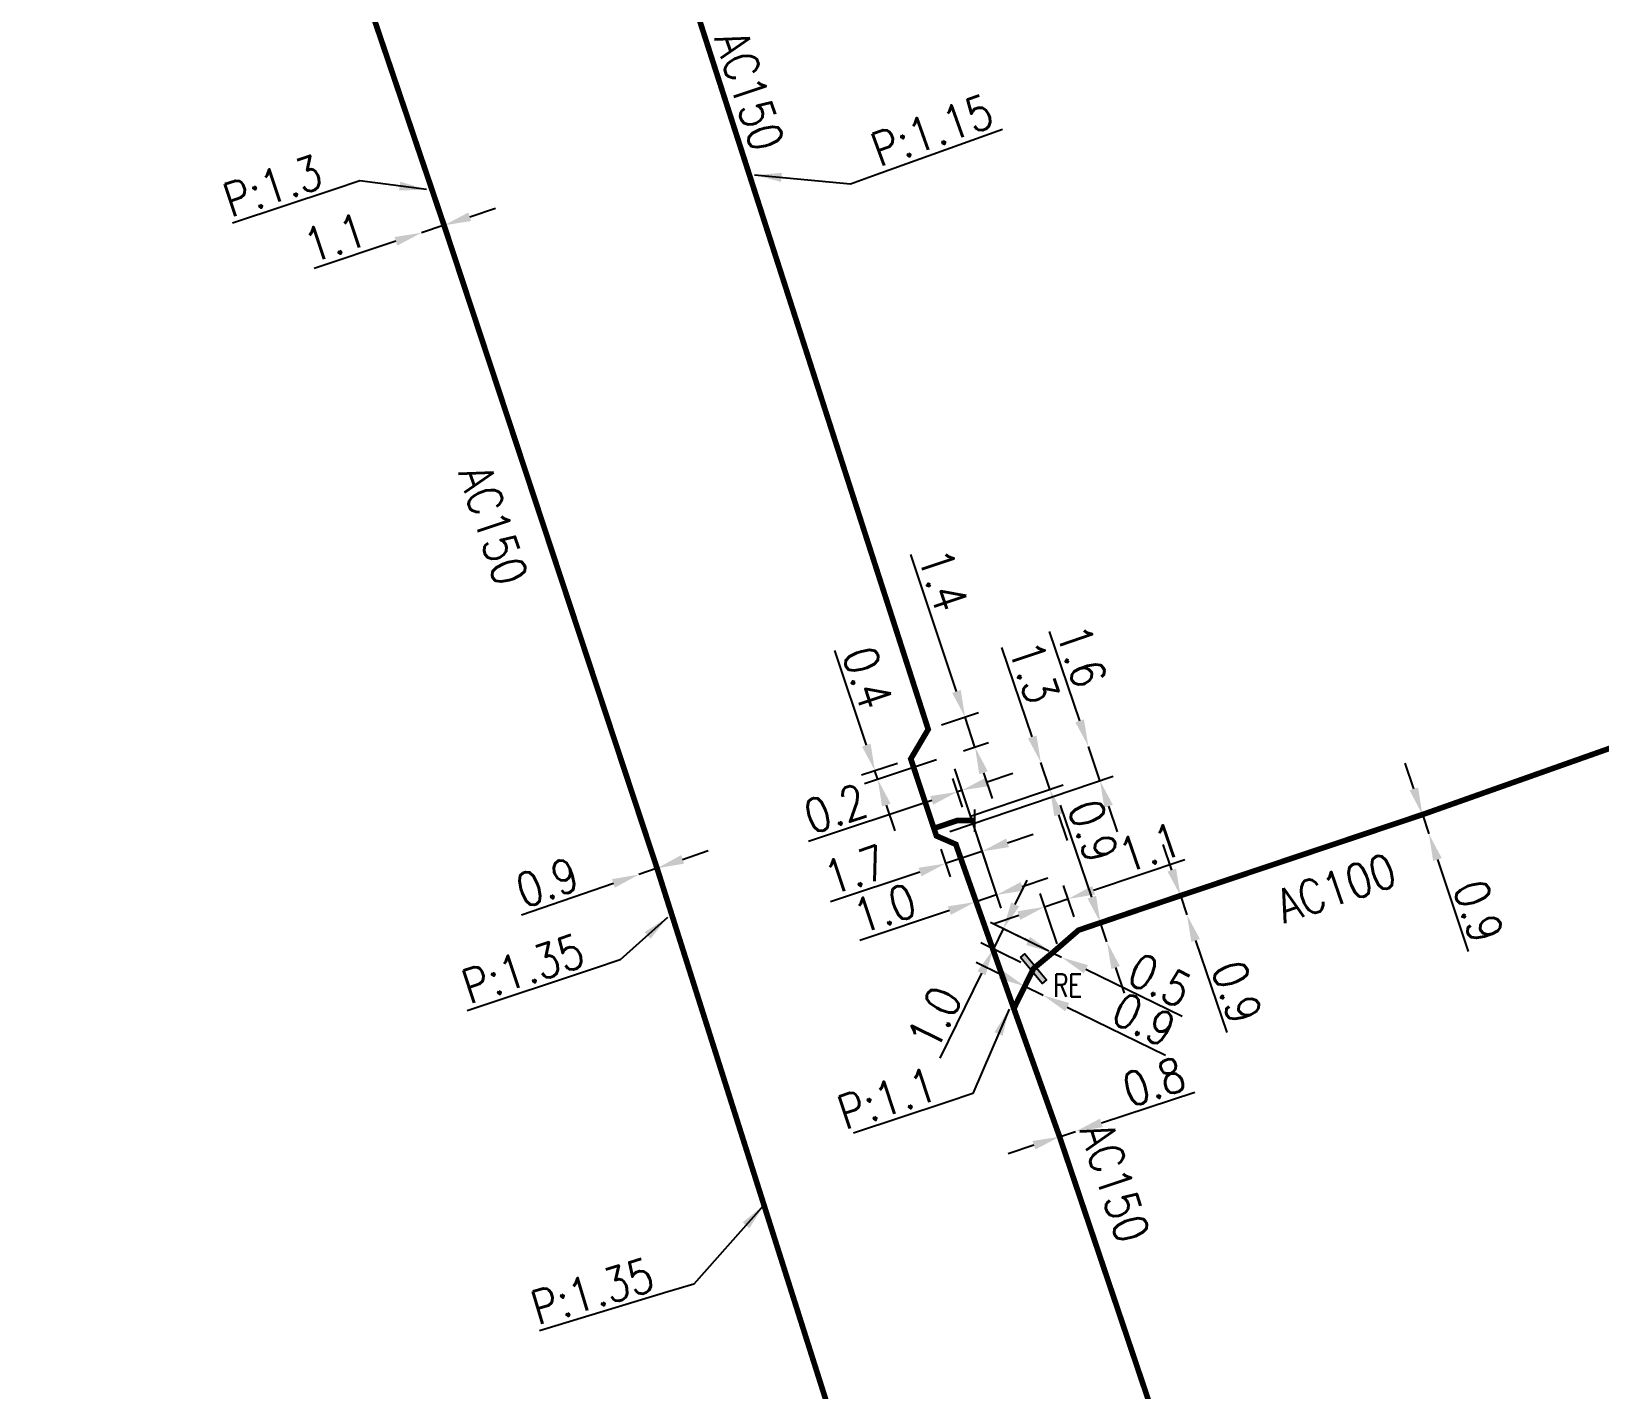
# Model space of a CAD drawing. Header units: millimetres. Extents: x 160996 to 162003, y 120996 to 122000.
# Drawn here: x 161424 to 161493.6, y 121323.9 to 121384.2 of the extents above; entities that cross this region are included whole.
import ezdxf
from ezdxf.enums import TextEntityAlignment as Align

# ---------------------------------------------------------------- set-up
doc = ezdxf.new("R2010")
doc.units = ezdxf.units.MM
doc.header["$PDMODE"] = 34
doc.linetypes.add('L_25_AP', pattern=[2000, 1000, 1000])
doc.layers.get('0').update_dxf_attribs({"linetype": 'CONTINUOUS'})
doc.layers.get('Defpoints').update_dxf_attribs({"linetype": 'CONTINUOUS'})
doc.layers.add('L_150', color=1, linetype='CONTINUOUS')
doc.layers.add('L_340', color=7, linetype='CONTINUOUS')
doc.styles.get("Standard").update_dxf_attribs({"font": 'romans.shx', "width": 0.85})
doc.dimstyles.get("Standard").update_dxf_attribs({"dimtxt": 1.5, "dimasz": 1.2, "dimexe": 0.625, "dimexo": 0.625, "dimgap": 0.25, "dimtad": 1, "dimdec": 1, "dimzin": 0, "dimdsep": 46, "dimtxsty": 'Standard', "dimcen": -0.5, "dimadec": 0, "dimazin": 0, "dimtfac": 1, "dimtdec": 1, "dimtmove": 0, "dimatfit": 3, "dimfxl": 0, "dimtolj": 1, "dimtzin": 0, "dimarcsym": 0})

# ---------------------------------------------------------------- blocks, each defined once
blk = doc.blocks.new('L_340_20')
at = {"linetype": 'Continuous'}
blk.add_hatch(color=0, dxfattribs=at).paths.add_polyline_path([(0.125, 0.75), (-0.125, 0.75), (-0.125, -0.75), (0.125, -0.75)])
at = {"color": 0, "linetype": 'Continuous'}
blk.add_lwpolyline([(-0.125, 0.75), (0.125, 0.75), (0.125, -0.75), (-0.125, -0.75)], close=True, dxfattribs=at)
at = {"color": 0, "linetype": 'Continuous', "width": 0.75}
for tag, height, flags, p in [('RE', 1, 8, (0, 1.867)), ('DEF_LEG', 1.2, 3, (0, -5)), ('DEF_COUP', 1.2, 3, (0, -7.5)), ('DEF_TYPE', 1.2, 3, (0, -10))]:
    blk.add_attdef(tag, text='', height=height, dxfattribs=dict(at, flags=flags)).set_placement(p, align=Align.MIDDLE)
blk = doc.blocks.new('L_340_07')
at = {"color": 0, "linetype": 'Continuous', "const_width": 0.25, "flags": 128}
blk.add_lwpolyline([(0, 0), (0.35, 0)], dxfattribs=at)
at = {"color": 0, "linetype": 'Continuous', "flags": 128}
blk.add_lwpolyline([(0.35, -0.5), (0.35, 0.5)], dxfattribs=at)
at = {"color": 0, "linetype": 'Continuous', "width": 0.75, "flags": 3}
for tag, p in [('DEF_LEG', (0.723, -3.465)), ('DEF_COUP', (0.723, -5.965)), ('DEF_TYPE', (0.723, -8.465))]:
    blk.add_attdef(tag, text='', height=1.2, dxfattribs=at).set_placement(p, align=Align.MIDDLE)
blk = doc.blocks.new('*D1155')
at = {"layer": 'Defpoints', "color": 0, "linetype": 'Continuous', "transparency": 16777216}
for p in [(161470.328, 121335.352), (161470.328, 121335.352), (161469.614, 121335.116)]:
    blk.add_point(p, dxfattribs=at)
at = {"layer": 'L_150', "color": 0, "linetype": 'Continuous', "lineweight": -2, "transparency": 16777216}
for p, q in [((161471.468, 121335.728), (161475.619, 121337.097)), ((161469.614, 121335.116), (161470.328, 121335.352)), ((161468.474, 121334.74), (161467.335, 121334.364))]:
    blk.add_line(p, q, dxfattribs=at)
at = {"layer": 'L_150', "color": 0, "linetype": 'Continuous', "transparency": 16777216}
for points in [[(161471.405, 121335.917), (161471.53, 121335.538), (161470.328, 121335.352)], [(161468.412, 121334.93), (161468.537, 121334.55), (161469.614, 121335.116)]]:
    blk.add_solid(points, dxfattribs=at)
at = {"layer": 'L_150', "color": 0, "linetype": 'Continuous', "transparency": 16777216, "insert": (161473.8, 121337.55), "char_height": 1.5, "attachment_point": 5, "rotation": 18.25819}
blk.add_mtext('\\A1;0.8', dxfattribs=at)
blk = doc.blocks.new('*D1175')
at = {"layer": 'Defpoints', "color": 0, "linetype": 'Continuous', "transparency": 16777216}
for p in [(161467.118, 121344.345), (161469.703, 121343.078), (161468.455, 121342.576)]:
    blk.add_point(p, dxfattribs=at)
at = {"layer": 'L_340', "color": 0, "linetype": 'Continuous', "lineweight": -2, "transparency": 16777216}
for p, q in [((161467.646, 121345.423), (161468.174, 121346.5)), ((161469.142, 121343.353), (161466.556, 121344.62)), ((161467.118, 121344.345), (161466.677, 121343.447)), ((161467.894, 121342.851), (161466.116, 121343.722)), ((161466.149, 121342.37), (161464.306, 121338.608))]:
    blk.add_line(p, q, dxfattribs=at)
at = {"layer": 'L_340', "color": 0, "linetype": 'Continuous', "transparency": 16777216}
for points in [[(161467.466, 121345.511), (161467.825, 121345.335), (161467.118, 121344.345)], [(161465.97, 121342.458), (161466.329, 121342.282), (161466.677, 121343.447)]]:
    blk.add_solid(points, dxfattribs=at)
at = {"layer": 'L_340', "color": 0, "linetype": 'Continuous', "transparency": 16777216, "insert": (161464.066, 121340.39), "char_height": 1.5, "attachment_point": 5, "rotation": 63.89235}
blk.add_mtext('\\A1;1.0', dxfattribs=at)
blk = doc.blocks.new('*D1176')
at = {"layer": 'Defpoints', "color": 0, "linetype": 'Continuous', "transparency": 16777216}
for p in [(161468.455, 121342.576), (161468.879, 121341.395), (161468.879, 121341.395)]:
    blk.add_point(p, dxfattribs=at)
at = {"layer": 'L_340', "color": 0, "linetype": 'Continuous', "lineweight": -2, "transparency": 16777216}
for p, q in [((161466.993, 121342.32), (161465.915, 121342.848)), ((161468.18, 121342.015), (161467.795, 121341.23)), ((161468.07, 121341.792), (161468.879, 121341.395)), ((161469.956, 121340.867), (161474.32, 121338.729))]:
    blk.add_line(p, q, dxfattribs=at)
at = {"layer": 'L_340', "color": 0, "linetype": 'Continuous', "transparency": 16777216}
for points in [[(161467.081, 121342.499), (161466.905, 121342.14), (161468.07, 121341.792)], [(161470.044, 121341.047), (161469.868, 121340.688), (161468.879, 121341.395)]]:
    blk.add_solid(points, dxfattribs=at)
at = {"layer": 'L_340', "color": 0, "linetype": 'Continuous', "transparency": 16777216, "insert": (161473.364, 121340.311), "char_height": 1.5, "attachment_point": 5, "rotation": 333.89235}
blk.add_mtext('\\A1;0.9', dxfattribs=at)
blk = doc.blocks.new('*D1177')
at = {"layer": 'Defpoints', "color": 0, "linetype": 'Continuous', "transparency": 16777216}
for p in [(161469.297, 121343.277), (161469.703, 121343.078), (161469.703, 121343.078)]:
    blk.add_point(p, dxfattribs=at)
at = {"layer": 'L_150', "color": 0, "linetype": 'Continuous', "lineweight": -2, "transparency": 16777216}
for p, q in [((161468.219, 121343.805), (161467.142, 121344.333)), ((161469.297, 121343.277), (161469.703, 121343.078)), ((161470.781, 121342.55), (161475.047, 121340.459))]:
    blk.add_line(p, q, dxfattribs=at)
at = {"layer": 'L_150', "color": 0, "linetype": 'Continuous', "transparency": 16777216}
for points in [[(161468.307, 121343.985), (161468.131, 121343.626), (161469.297, 121343.277)], [(161470.869, 121342.73), (161470.693, 121342.37), (161469.703, 121343.078)]]:
    blk.add_solid(points, dxfattribs=at)
at = {"layer": 'L_150', "color": 0, "linetype": 'Continuous', "transparency": 16777216, "insert": (161474.063, 121342.055), "char_height": 1.5, "attachment_point": 5, "rotation": 333.89235}
blk.add_mtext('\\A1;0.5', dxfattribs=at)
blk = doc.blocks.new('*D1178')
at = {"layer": 'Defpoints', "color": 0, "linetype": 'Continuous', "transparency": 16777216}
for p in [(161468.946, 121345.315), (161470.457, 121344.283), (161469.703, 121343.078)]:
    blk.add_point(p, dxfattribs=at)
at = {"layer": 'L_150', "color": 0, "linetype": 'Continuous', "lineweight": -2, "transparency": 16777216}
for p, q in [((161471.125, 121346.052), (161475.176, 121347.422)), ((161469.503, 121343.67), (161468.746, 121345.907)), ((161468.946, 121345.315), (161469.988, 121345.667)), ((161470.256, 121344.875), (161469.788, 121346.259)), ((161467.81, 121344.93), (161466.673, 121344.546))]:
    blk.add_line(p, q, dxfattribs=at)
at = {"layer": 'L_150', "color": 0, "linetype": 'Continuous', "transparency": 16777216}
for points in [[(161471.061, 121346.241), (161471.189, 121345.862), (161469.988, 121345.667)], [(161467.746, 121345.12), (161467.874, 121344.741), (161468.946, 121345.315)]]:
    blk.add_solid(points, dxfattribs=at)
at = {"layer": 'L_150', "color": 0, "linetype": 'Continuous', "transparency": 16777216, "insert": (161473.612, 121347.949), "char_height": 1.5, "attachment_point": 5, "rotation": 18.69063}
blk.add_mtext('\\A1;1.1', dxfattribs=at)
blk = doc.blocks.new('*D1179')
at = {"layer": 'Defpoints', "color": 0, "linetype": 'Continuous', "transparency": 16777216}
for p in [(161470.457, 121344.283), (161471.717, 121343.759), (161471.717, 121343.759)]:
    blk.add_point(p, dxfattribs=at)
at = {"layer": 'L_150', "color": 0, "linetype": 'Continuous', "lineweight": -2, "transparency": 16777216}
for p, q in [((161471.044, 121345.749), (161469.662, 121349.832)), ((161471.049, 121344.483), (161472.02, 121344.812)), ((161471.717, 121343.759), (161471.428, 121344.612)), ((161472.101, 121342.623), (161472.486, 121341.486))]:
    blk.add_line(p, q, dxfattribs=at)
at = {"layer": 'L_150', "color": 0, "linetype": 'Continuous', "transparency": 16777216}
for points in [[(161471.233, 121345.813), (161470.854, 121345.684), (161471.428, 121344.612)], [(161472.291, 121342.687), (161471.912, 121342.558), (161471.717, 121343.759)]]:
    blk.add_solid(points, dxfattribs=at)
at = {"layer": 'L_150', "color": 0, "linetype": 'Continuous', "transparency": 16777216, "insert": (161471.108, 121348.679), "char_height": 1.5, "attachment_point": 5, "rotation": 288.69063}
blk.add_mtext('\\A1;0.9', dxfattribs=at)
blk = doc.blocks.new('*D1183')
at = {"layer": 'Defpoints', "color": 0, "linetype": 'Continuous', "transparency": 16777216}
for p in [(161474.978, 121345.813), (161475.266, 121344.96), (161475.266, 121344.96)]:
    blk.add_point(p, dxfattribs=at)
at = {"layer": 'L_150', "color": 0, "linetype": 'Continuous', "lineweight": -2, "transparency": 16777216}
for p, q in [((161474.593, 121346.949), (161474.208, 121348.086)), ((161474.978, 121345.813), (161475.266, 121344.96)), ((161475.651, 121343.823), (161477.032, 121339.74))]:
    blk.add_line(p, q, dxfattribs=at)
at = {"layer": 'L_150', "color": 0, "linetype": 'Continuous', "transparency": 16777216}
for points in [[(161474.782, 121347.013), (161474.404, 121346.885), (161474.978, 121345.813)], [(161475.84, 121343.887), (161475.461, 121343.759), (161475.266, 121344.96)]]:
    blk.add_solid(points, dxfattribs=at)
at = {"layer": 'L_150', "color": 0, "linetype": 'Continuous', "transparency": 16777216, "insert": (161477.481, 121341.534), "char_height": 1.5, "attachment_point": 5, "rotation": 288.69063}
blk.add_mtext('\\A1;0.9', dxfattribs=at)
blk = doc.blocks.new('*D1184')
at = {"layer": 'Defpoints', "color": 0, "linetype": 'Continuous', "transparency": 16777216}
for p in [(161485.711, 121349.409), (161485.997, 121348.555), (161485.997, 121348.555)]:
    blk.add_point(p, dxfattribs=at)
at = {"layer": 'L_150', "color": 0, "linetype": 'Continuous', "lineweight": -2, "transparency": 16777216}
for p, q in [((161485.331, 121350.547), (161484.95, 121351.685)), ((161485.711, 121349.409), (161485.997, 121348.555)), ((161486.377, 121347.417), (161487.744, 121343.329))]:
    blk.add_line(p, q, dxfattribs=at)
at = {"layer": 'L_150', "color": 0, "linetype": 'Continuous', "transparency": 16777216}
for points in [[(161485.52, 121350.61), (161485.141, 121350.484), (161485.711, 121349.409)], [(161486.567, 121347.481), (161486.188, 121347.354), (161485.997, 121348.555)]]:
    blk.add_solid(points, dxfattribs=at)
at = {"layer": 'L_150', "color": 0, "linetype": 'Continuous', "transparency": 16777216, "insert": (161488.199, 121345.121), "char_height": 1.5, "attachment_point": 5, "rotation": 288.49092}
blk.add_mtext('\\A1;0.9', dxfattribs=at)
blk = doc.blocks.new('*D1194')
at = {"layer": 'Defpoints', "color": 0, "linetype": 'Continuous', "transparency": 16777216}
for p in [(161450.953, 121346.75), (161450.953, 121346.75), (161451.756, 121347.028)]:
    blk.add_point(p, dxfattribs=at)
at = {"layer": 'L_150', "color": 0, "linetype": 'Continuous', "lineweight": -2, "transparency": 16777216}
for p, q in [((161452.89, 121347.421), (161454.024, 121347.813)), ((161449.819, 121346.357), (161445.746, 121344.947)), ((161451.756, 121347.028), (161450.953, 121346.75))]:
    blk.add_line(p, q, dxfattribs=at)
at = {"layer": 'L_150', "color": 0, "linetype": 'Continuous', "transparency": 16777216}
for points in [[(161452.825, 121347.61), (161452.956, 121347.232), (161451.756, 121347.028)], [(161449.754, 121346.546), (161449.885, 121346.168), (161450.953, 121346.75)]]:
    blk.add_solid(points, dxfattribs=at)
at = {"layer": 'L_150', "color": 0, "linetype": 'Continuous', "transparency": 16777216, "insert": (161446.888, 121346.401), "char_height": 1.5, "attachment_point": 5, "rotation": 19.09983}
blk.add_mtext('\\A1;0.9', dxfattribs=at)
blk = doc.blocks.new('*D1195')
at = {"layer": 'Defpoints', "color": 0, "linetype": 'Continuous', "transparency": 16777216}
for p in [(161441.31, 121375.222), (161441.31, 121375.222), (161442.306, 121375.553)]:
    blk.add_point(p, dxfattribs=at)
at = {"layer": 'L_150', "color": 0, "linetype": 'Continuous', "lineweight": -2, "transparency": 16777216}
for p, q in [((161443.445, 121375.931), (161444.584, 121376.31)), ((161442.306, 121375.553), (161441.31, 121375.222)), ((161440.171, 121374.844), (161436.541, 121373.638))]:
    blk.add_line(p, q, dxfattribs=at)
at = {"layer": 'L_150', "color": 0, "linetype": 'Continuous', "transparency": 16777216}
for points in [[(161443.382, 121376.121), (161443.508, 121375.742), (161442.306, 121375.553)], [(161440.108, 121375.033), (161440.234, 121374.654), (161441.31, 121375.222)]]:
    blk.add_solid(points, dxfattribs=at)
at = {"layer": 'L_150', "color": 0, "linetype": 'Continuous', "transparency": 16777216, "insert": (161437.471, 121375), "char_height": 1.5, "attachment_point": 5, "rotation": 18.37828}
blk.add_mtext('\\A1;1.1', dxfattribs=at)
blk = doc.blocks.new('*D1215')
at = {"layer": 'Defpoints', "color": 0, "linetype": 'Continuous', "transparency": 16777216}
for p in [(161470.891, 121352.432), (161470.891, 121352.432), (161464.149, 121348.465)]:
    blk.add_point(p, dxfattribs=at)
at = {"layer": 'L_150', "color": 0, "linetype": 'Continuous', "lineweight": -2, "transparency": 16777216}
for p, q in [((161470.507, 121353.569), (161469.166, 121357.538)), ((161471.404, 121350.917), (161470.891, 121352.432)), ((161464.742, 121348.665), (161471.996, 121351.117)), ((161471.788, 121349.78), (161472.172, 121348.643))]:
    blk.add_line(p, q, dxfattribs=at)
at = {"layer": 'L_150', "color": 0, "linetype": 'Continuous', "transparency": 16777216}
for points in [[(161470.697, 121353.633), (161470.318, 121353.505), (161470.891, 121352.432)], [(161471.978, 121349.844), (161471.599, 121349.716), (161471.404, 121350.917)]]:
    blk.add_solid(points, dxfattribs=at)
at = {"layer": 'L_150', "color": 0, "linetype": 'Continuous', "transparency": 16777216, "insert": (161470.592, 121356.442), "char_height": 1.5, "attachment_point": 5, "rotation": 288.67543}
blk.add_mtext('\\A1;1.6', dxfattribs=at)
blk = doc.blocks.new('*D1216')
at = {"layer": 'Defpoints', "color": 0, "linetype": 'Continuous', "transparency": 16777216}
for p in [(161464.752, 121352.038), (161464.149, 121348.465), (161466.17, 121347.776)]:
    blk.add_point(p, dxfattribs=at)
at = {"layer": 'L_150', "color": 0, "linetype": 'Continuous', "lineweight": -2, "transparency": 16777216}
for p, q in [((161464.949, 121351.444), (161466.368, 121347.183)), ((161467.309, 121348.155), (161468.448, 121348.534)), ((161464.347, 121347.872), (161464.755, 121346.646)), ((161466.17, 121347.776), (161464.557, 121347.239)), ((161463.419, 121346.86), (161459.444, 121345.537))]:
    blk.add_line(p, q, dxfattribs=at)
at = {"layer": 'L_150', "color": 0, "linetype": 'Continuous', "transparency": 16777216}
for points in [[(161467.246, 121348.345), (161467.372, 121347.965), (161466.17, 121347.776)], [(161463.356, 121347.05), (161463.482, 121346.67), (161464.557, 121347.239)]]:
    blk.add_solid(points, dxfattribs=at)
at = {"layer": 'L_150', "color": 0, "linetype": 'Continuous', "transparency": 16777216, "insert": (161460.546, 121346.958), "char_height": 1.5, "attachment_point": 5, "rotation": 18.41095}
blk.add_mtext('\\A1;1.7', dxfattribs=at)
blk = doc.blocks.new('*D1217')
at = {"layer": 'Defpoints', "color": 0, "linetype": 'Continuous', "transparency": 16777216}
for p in [(161468.785, 121351.72), (161468.785, 121351.72), (161465.07, 121349.145)]:
    blk.add_point(p, dxfattribs=at)
at = {"layer": 'L_150', "color": 0, "linetype": 'Continuous', "lineweight": -2, "transparency": 16777216}
for p, q in [((161468.401, 121352.857), (161467.059, 121356.826)), ((161469.185, 121350.536), (161468.785, 121351.72)), ((161465.662, 121349.345), (161469.777, 121350.736)), ((161469.569, 121349.399), (161469.954, 121348.263))]:
    blk.add_line(p, q, dxfattribs=at)
at = {"layer": 'L_150', "color": 0, "linetype": 'Continuous', "transparency": 16777216}
for points in [[(161468.59, 121352.921), (161468.211, 121352.793), (161468.785, 121351.72)], [(161469.759, 121349.463), (161469.38, 121349.335), (161469.185, 121350.536)]]:
    blk.add_solid(points, dxfattribs=at)
at = {"layer": 'L_150', "color": 0, "linetype": 'Continuous', "transparency": 16777216, "insert": (161468.485, 121355.73), "char_height": 1.5, "attachment_point": 5, "rotation": 288.67543}
blk.add_mtext('\\A1;1.3', dxfattribs=at)
blk = doc.blocks.new('*D1218')
at = {"layer": 'Defpoints', "color": 0, "linetype": 'Continuous', "transparency": 16777216}
for p in [(161464.752, 121352.038), (161463.013, 121351.88), (161461.548, 121350.971)]:
    blk.add_point(p, dxfattribs=at)
at = {"layer": 'L_150', "color": 0, "linetype": 'Continuous', "lineweight": -2, "transparency": 16777216}
for p, q in [((161461.043, 121352.489), (161459.643, 121356.695)), ((161462.42, 121351.683), (161460.829, 121351.153)), ((161464.159, 121351.84), (161460.955, 121350.774)), ((161461.548, 121350.971), (161461.422, 121351.351)), ((161461.927, 121349.833), (161462.306, 121348.694))]:
    blk.add_line(p, q, dxfattribs=at)
at = {"layer": 'L_150', "color": 0, "linetype": 'Continuous', "transparency": 16777216}
for points in [[(161461.233, 121352.552), (161460.853, 121352.426), (161461.422, 121351.351)], [(161462.117, 121349.896), (161461.738, 121349.769), (161461.548, 121350.971)]]:
    blk.add_solid(points, dxfattribs=at)
at = {"layer": 'L_150', "color": 0, "linetype": 'Continuous', "transparency": 16777216, "insert": (161461.102, 121355.477), "char_height": 1.5, "attachment_point": 5, "rotation": 288.41095}
blk.add_mtext('\\A1;0.4', dxfattribs=at)
blk = doc.blocks.new('*D1219')
at = {"layer": 'Defpoints', "color": 0, "linetype": 'Continuous', "transparency": 16777216}
for p in [(161463.786, 121353.192), (161464.752, 121352.038), (161465.861, 121352.407)]:
    blk.add_point(p, dxfattribs=at)
at = {"layer": 'L_150', "color": 0, "linetype": 'Continuous', "lineweight": -2, "transparency": 16777216}
for p, q in [((161465.04, 121354.874), (161463.02, 121360.943)), ((161464.379, 121353.389), (161466.012, 121353.932)), ((161465.861, 121352.407), (161465.419, 121353.735)), ((161465.345, 121352.235), (161466.454, 121352.604)), ((161466.24, 121351.268), (161466.619, 121350.13))]:
    blk.add_line(p, q, dxfattribs=at)
at = {"layer": 'L_150', "color": 0, "linetype": 'Continuous', "transparency": 16777216}
for points in [[(161465.23, 121354.937), (161464.85, 121354.81), (161465.419, 121353.735)], [(161466.43, 121351.331), (161466.05, 121351.205), (161465.861, 121352.407)]]:
    blk.add_solid(points, dxfattribs=at)
at = {"layer": 'L_150', "color": 0, "linetype": 'Continuous', "transparency": 16777216, "insert": (161464.45, 121359.812), "char_height": 1.5, "attachment_point": 5, "rotation": 288.41095}
blk.add_mtext('\\A1;1.4', dxfattribs=at)
blk = doc.blocks.new('*D1220')
at = {"layer": 'Defpoints', "color": 0, "linetype": 'Continuous', "transparency": 16777216}
for p in [(161464.752, 121352.038), (161465.27, 121350.482), (161465.505, 121349.143)]:
    blk.add_point(p, dxfattribs=at)
at = {"layer": 'L_340', "color": 0, "linetype": 'Continuous', "lineweight": -2, "transparency": 16777216}
for p, q in [((161464.949, 121351.444), (161465.467, 121349.889)), ((161466.408, 121350.861), (161467.547, 121351.24)), ((161465.307, 121349.736), (161464.883, 121351.012)), ((161463.941, 121350.04), (161458.479, 121348.222)), ((161465.27, 121350.482), (161465.08, 121350.419))]:
    blk.add_line(p, q, dxfattribs=at)
at = {"layer": 'L_340', "color": 0, "linetype": 'Continuous', "transparency": 16777216}
for points in [[(161466.345, 121351.051), (161466.471, 121350.671), (161465.27, 121350.482)], [(161463.878, 121350.23), (161464.005, 121349.85), (161465.08, 121350.419)]]:
    blk.add_solid(points, dxfattribs=at)
at = {"layer": 'L_340', "color": 0, "linetype": 'Continuous', "transparency": 16777216, "insert": (161459.668, 121349.671), "char_height": 1.5, "attachment_point": 5, "rotation": 18.41095}
blk.add_mtext('\\A1;0.2', dxfattribs=at)
blk = doc.blocks.new('*D1221')
at = {"layer": 'Defpoints', "color": 0, "linetype": 'Continuous', "transparency": 16777216}
for p in [(161464.752, 121352.038), (161465.012, 121348.089), (161466.813, 121345.845)]:
    blk.add_point(p, dxfattribs=at)
at = {"layer": 'L_150', "color": 0, "linetype": 'Continuous', "lineweight": -2, "transparency": 16777216}
for p, q in [((161464.949, 121351.444), (161467.011, 121345.252)), ((161465.21, 121347.496), (161466.062, 121344.936)), ((161467.952, 121346.224), (161469.09, 121346.603)), ((161466.813, 121345.845), (161465.864, 121345.529)), ((161464.726, 121345.15), (161460.751, 121343.827))]:
    blk.add_line(p, q, dxfattribs=at)
at = {"layer": 'L_150', "color": 0, "linetype": 'Continuous', "transparency": 16777216}
for points in [[(161467.889, 121346.414), (161468.015, 121346.034), (161466.813, 121345.845)], [(161464.663, 121345.34), (161464.789, 121344.96), (161465.864, 121345.529)]]:
    blk.add_solid(points, dxfattribs=at)
at = {"layer": 'L_150', "color": 0, "linetype": 'Continuous', "transparency": 16777216, "insert": (161461.853, 121345.248), "char_height": 1.5, "attachment_point": 5, "rotation": 18.41095}
blk.add_mtext('\\A1;1.0', dxfattribs=at)

msp = doc.modelspace()

# ---------------------------------------------------------------- linework, layer by layer
at = {"layer": 'L_150', "linetype": 'L_25_AP', "const_width": 0.25, "flags": 128}
for points in [[(161465.288, 121304.2), (161465.008, 121305.109), (161464.655, 121306.256), (161463.962, 121308.511), (161462.729, 121312.467), (161451.756, 121347.028), (161442.306, 121375.553), (161435.023, 121397.038), (161428.516, 121416.149), (161428.088, 121417.012), (161425.241, 121422.736), (161424.122, 121424.996), (161424.122, 121424.996), (161424.122, 121424.996)], [(161758.042, 121000), (161755.483, 121002.658), (161749.185, 121009.113), (161743.549, 121014.839), (161737.923, 121020.563), (161730.629, 121027.774), (161723.616, 121034.91), (161717.046, 121041.406), (161701.25, 121057.145), (161689.216, 121069.388), (161689.216, 121069.388), (161678.104, 121080.378), (161666.405, 121091.906), (161650.32, 121107.96), (161639.203, 121118.933), (161630.847, 121127.084), (161626.544, 121131.281), (161615.512, 121142.534), (161615.512, 121142.534), (161607.762, 121150.322), (161598.034, 121160.066), (161586.342, 121171.8), (161577.282, 121181.11), (161569.011, 121189.45), (161560.859, 121197.97), (161549.085, 121209.66), (161541.202, 121217.457), (161532.127, 121226.468), (161521.851, 121236.647), (161514.574, 121243.979), (161502.87, 121256.17), (161499.405, 121259.538), (161499.405, 121259.538), (161491.169, 121267.545), (161490.827, 121267.878), (161489.894, 121271.424), (161489.154, 121274.235), (161487.002, 121282.417), (161485.375, 121287.3), (161485.321, 121288.074), (161483.47, 121293.806), (161480.322, 121303.369), (161478.641, 121308.355), (161478.129, 121309.872), (161469.614, 121335.116), (161467.585, 121340.802), (161465.012, 121348.089), (161465.012, 121348.089), (161465.012, 121348.089), (161464.149, 121348.465), (161464.039, 121348.797), (161463.013, 121351.88), (161463.786, 121353.192), (161452.53, 121388.095), (161452.08, 121389.269), (161452.08, 121389.269)], [(161560.56, 121367.08), (161559.892, 121368.31), (161555.882, 121375.686), (161554.664, 121376.073), (161553.533, 121376.433), (161533.371, 121367.274), (161521.876, 121362.593), (161514.584, 121359.623), (161485.711, 121349.409), (161485.711, 121349.409), (161474.978, 121345.813), (161470.457, 121344.283), (161469.297, 121343.277), (161468.455, 121342.576), (161467.585, 121340.802)], [(161464.039, 121348.797), (161465.07, 121349.145), (161465.505, 121349.143)]]:
    msp.add_lwpolyline(points, dxfattribs=at)

# ---------------------------------------------------------------- block references
at = {"layer": 'L_340', "rotation": 359.6585167550921}
msp.add_blockref('L_340_07', (161465.505, 121349.143), dxfattribs=at)
at = {"layer": 'L_340'}
ref = msp.add_blockref('L_340_20', (161468.455, 121342.576), dxfattribs=dict(at, rotation=39.66460034957412))
ref.add_attrib('RE', 'RE', dxfattribs={"layer": '0', "color": 0, "linetype": 'Continuous', "height": 1, "width": 0.75, "flags": 8}).set_placement((161469.973, 121341.831), align=Align.MIDDLE)

# ---------------------------------------------------------------- texts
at = {"layer": 'L_150', "linetype": 'Continuous', "width": 0.85}
for s, rotation, p in [('AC150', 288.40452, (161454.294, 121383.849)), ('AC150', 288.40452, (161442.923, 121364.582)), ('AC100', 18.77739, (161479.567, 121344.569)), ('AC150', 288.63584, (161470.496, 121335.407))]:
    msp.add_text(s, height=1.5, rotation=rotation, dxfattribs=at).set_placement(p)
at = {"layer": 'L_150', "linetype": 'Continuous', "char_height": 1.5}
for s, insert, attachment_point, rotation in [('P:1.15', (161461.623, 121378.126), 7, 19.79597), ('P:1.3', (161432.847, 121375.882), 7, 18.42807), ('P:1.35', (161448.67, 121342.739), 9, 18.41215), ('P:1.1', (161464.306, 121336.811), 9, 18.41215), ('P:1.35', (161446.464, 121326.747), 7, 16.80463)]:
    msp.add_mtext(s, dxfattribs=dict(at, insert=insert, attachment_point=attachment_point, rotation=rotation))

# ---------------------------------------------------------------- dimensions: what is measured, and where the dimension line sits
at = {"layer": 'L_150', "linetype": 'Continuous'}
for base, p1, p2, angle, picture, middle in [((161441.31, 121375.222), (161442.306, 121375.553), (161441.31, 121375.222), 18.37828, '*D1195', (161437.787, 121374.051)), ((161465.861, 121352.407), (161463.786, 121353.192), (161464.752, 121352.038), 108.41095, '*D1219', (161463.501, 121359.496)), ((161470.891, 121352.432), (161464.149, 121348.465), (161470.891, 121352.432), 288.67543, '*D1215', (161469.644, 121356.122)), ((161461.548, 121350.971), (161463.013, 121351.88), (161464.752, 121352.038), 108.41095, '*D1218', (161460.154, 121355.161)), ((161468.7849, 121351.720392), (161465.069967, 121349.145258), (161468.7849, 121351.720392), 288.675433, '*D1217', (161467.537809, 121355.409973)), ((161466.17, 121347.776), (161464.149, 121348.465), (161464.752, 121352.038), 198.41095, '*D1216', (161460.862, 121346.009)), ((161466.813, 121345.845), (161465.012, 121348.089), (161464.752, 121352.038), 198.41095, '*D1221', (161462.169, 121344.299)), ((161485.997, 121348.555), (161485.711, 121349.409), (161485.997, 121348.555), 108.49092, '*D1184', (161487.251, 121344.804)), ((161471.717, 121343.759), (161470.457, 121344.283), (161471.717, 121343.759), 108.69063, '*D1179', (161470.161, 121348.359)), ((161468.946, 121345.315), (161470.457, 121344.283), (161469.703, 121343.078), 18.69063, '*D1178', (161473.933, 121347.002)), ((161450.9531, 121346.75), (161451.75631, 121347.02813), (161450.9531, 121346.75), 19.09983, '*D1194', (161447.21549, 121345.45575)), ((161475.266, 121344.96), (161474.978, 121345.813), (161475.266, 121344.96), 108.69063, '*D1183', (161476.534, 121341.213)), ((161469.703, 121343.078), (161469.297, 121343.277), (161469.703, 121343.078), 153.89235, '*D1177', (161473.623, 121341.157)), ((161470.328, 121335.352), (161469.614, 121335.116), (161470.328, 121335.352), 198.25819, '*D1155', (161474.113, 121336.6))]:
    dim = msp.add_linear_dim(base=base, p1=p1, p2=p2, angle=angle, dimstyle='Standard', dxfattribs=at)
    dim.commit()
    dim.dimension.update_dxf_attribs({"geometry": picture, "text_midpoint": middle, "dimtype": 160})
at = {"layer": 'L_340', "linetype": 'Continuous'}
for base, p1, p2, angle, picture, middle in [((161465.27, 121350.482), (161465.505, 121349.143), (161464.752, 121352.038), 198.41095, '*D1220', (161459.984, 121348.722)), ((161467.118, 121344.345), (161468.455, 121342.576), (161469.703, 121343.078), 243.89235, '*D1175', (161464.964, 121339.95)), ((161468.879, 121341.395), (161468.455, 121342.576), (161468.879, 121341.395), 153.89235, '*D1176', (161472.923, 121339.413))]:
    dim = msp.add_linear_dim(base=base, p1=p1, p2=p2, angle=angle, dimstyle='Standard', dxfattribs=at)
    dim.commit()
    dim.dimension.update_dxf_attribs({"geometry": picture, "text_midpoint": middle, "dimtype": 160})

# ---------------------------------------------------------------- leaders
at = {"layer": 'L_150', "linetype": 'Continuous', "annotation_type": 0, "has_hookline": 1}
for points, hookline_direction, text_width, horizontal_direction in [([(161456.081, 121377.786), (161460.343, 121377.399), (161461.472, 121377.806)], 0, 5.707, (0.940905, 0.338672, 0)), ([(161441.529, 121377.137), (161438.564, 121377.523), (161437.425, 121377.144)], 1, 4.493, (0.948721, 0.316114, 0)), ([(161452.226, 121344.85), (161450.125, 121342.96), (161448.986, 121342.581)], 1, 5.707, (0.948809, 0.31585, 0)), ([(161467.379, 121340.781), (161465.76, 121337.032), (161464.622, 121336.653)], 1, 4.129, (0.948809, 0.31585, 0)), ([(161456.5, 121332.086), (161453.388, 121328.577), (161452.239, 121328.23)], 1, 5.707, (0.957296, 0.289109, 0))]:
    msp.add_leader(points, dimstyle='Standard', dxfattribs=dict(at, hookline_direction=hookline_direction, text_width=text_width, horizontal_direction=horizontal_direction))

doc.saveas('drawing.dxf')
